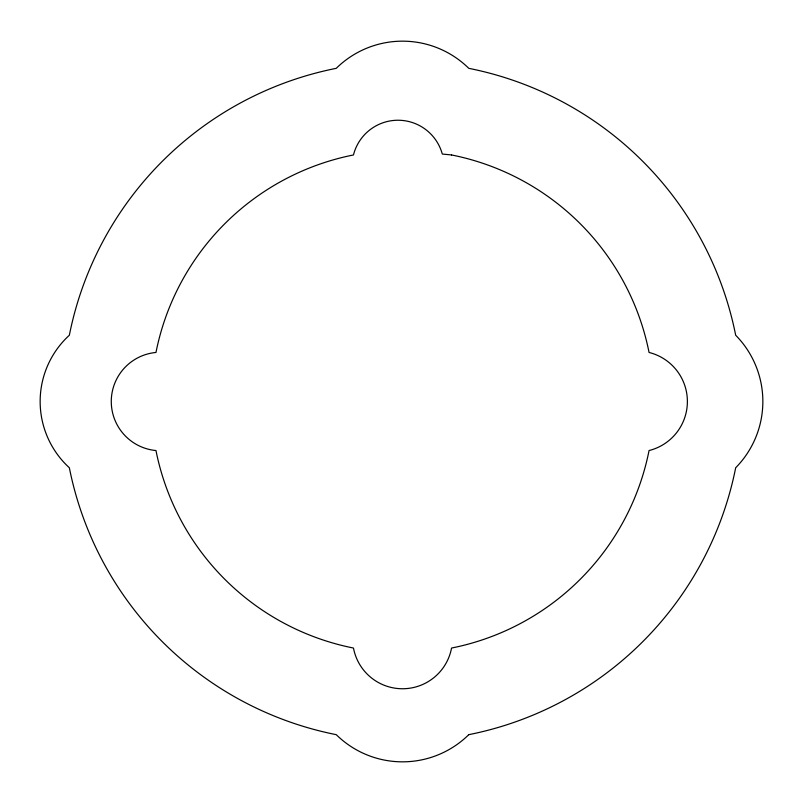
<?xml version="1.0" encoding="UTF-8"?>
<svg xmlns="http://www.w3.org/2000/svg" width="803" height="803" viewBox="0 0 803 803"><rect width="100%" height="100%" fill="white"/><g stroke="black" fill="none" stroke-linecap="round" stroke-linejoin="round"><path stroke-width="1.2" d="M451.557 154.959L442.302 154.046A45.922 45.922 0 0 0 353.471 154.959A251.369 251.369 0 0 0 155.973 352.457A49.254 49.254 0 0 0 155.973 450.543A251.369 251.369 0 0 0 353.471 648.041A49.896 49.896 0 0 0 451.557 648.041A251.369 251.369 0 0 0 649.055 450.543A50.539 50.539 0 0 0 649.055 352.457A251.369 251.369 0 0 0 451.557 154.959M468.781 734.665A339.689 339.689 0 0 0 735.678 467.768A94.393 94.393 0 0 0 735.678 335.232A339.689 339.689 0 0 0 468.781 68.335A94.393 94.393 0 0 0 336.246 68.335A339.689 339.689 0 0 0 69.349 335.232A89.795 89.795 0 0 0 69.349 467.768A339.689 339.689 0 0 0 336.246 734.665A94.393 94.393 0 0 0 468.781 734.665"/></g></svg>
